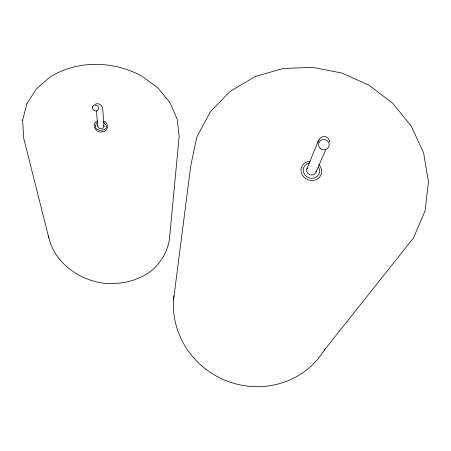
<?xml version="1.0" encoding="UTF-8"?>
<svg xmlns="http://www.w3.org/2000/svg" width="451" height="451" viewBox="0 0 451 451"><rect width="100%" height="100%" fill="white"/><g stroke="black" fill="none" stroke-linecap="round" stroke-linejoin="round"><path stroke-width="0.68" d="M173.528 299.757L190.829 165.399L196.828 136.929L210.454 111.606L230.089 91.373L255.069 76.574L283.279 68.49L312.633 67.34L341.807 73.034L369.059 85.239L392.708 103.273L411.233 126.122L423.613 152.895L428.45 181.798L425.09 210.854L413.488 237.931L324.28 350.19M94.902 104.328C99.102 101.875 103.42 106.475 102.873 110.737L103.984 126.37C103.504 130.181 96.644 128.794 97.839 125.085M22.55 120.344L26.942 103.64L36.351 88.898L49.988 77.087C77.775 59.712 114.244 60.705 142.488 76.501L158.019 88.035L169.864 102.484L177.119 118.929L179.171 136.241L169.751 235.896C168.759 250.142 161.34 262.933 150.228 271.739C137.205 280.838 121.347 284.491 105.602 283.425C80.058 280.759 55.202 263.7 48.843 237.948L23.621 137.843L22.651 119.96M26.851 103.989L26.942 103.64M306.821 169.102L316.54 145.284C318.079 141.811 319.477 136.349 324.258 136.506C327.184 136.473 329.743 139.1 329.529 142.037M316.027 172.079L326 149.067M317.622 142.719L318.175 141.569M318.445 140.983L319.02 139.782M97.207 122.503C88.435 133.09 114.419 132.532 103.815 122.441M97.771 120.992C90.347 123.501 95.725 133.592 102.247 131.833C108.46 131.771 109.446 122.734 103.516 121.189M103.651 125.028L103.984 126.37M96.424 110.794L97.749 126.427M48.702 235.873L48.843 237.948M318.761 164.581A10.486 9.505 20.5 0 1 316.777 179.351A10.486 9.505 20.5 0 1 301.533 173.404A10.486 9.505 20.5 0 1 310.147 161.221M325.334 348.431A81.794 78.277 27 0 1 229.57 381.963A81.794 78.277 27 0 1 173.911 295.67M318.637 167.298A8.36 7.582 20.5 0 1 314.809 177.807A8.36 7.582 20.5 0 1 303.608 172.654A8.36 7.582 20.5 0 1 309.414 163.059M316.207 170.946A4.837 4.386 20.5 0 1 310.113 174.785A4.837 4.386 20.5 0 1 307.323 168.071M92.325 106.955C91.406 110.54 97.534 112.761 98.673 109.012C99.603 105.421 93.458 103.194 92.325 106.955M320.949 148.948A5.356 5.147 2.6 0 0 329.241 144.985A5.356 5.147 2.6 0 0 321.501 140.047A5.356 5.147 2.6 0 0 320.949 148.948"/></g></svg>
